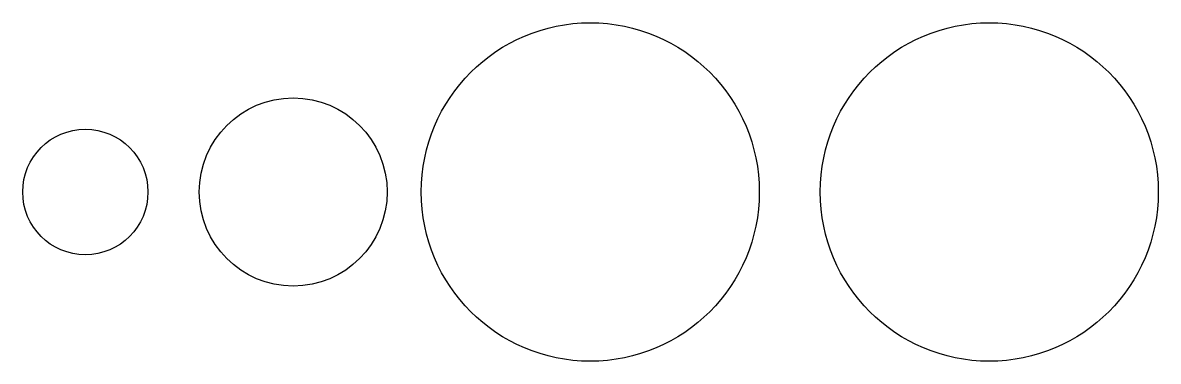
# Model space of a CAD drawing. Extents: x -272 to 272, y -81 to 81.
import ezdxf

# ---------------------------------------------------------------- set-up
doc = ezdxf.new("R2010")
doc.units = 0
doc.layers.add('MODELSKETCH_VISIBLE', color=7, linetype='CONTINUOUS')

msp = doc.modelspace()

# ---------------------------------------------------------------- linework, layer by layer
at = {"layer": 'MODELSKETCH_VISIBLE'}
for centre, radius in [((0, 0), 80.95), ((191.08, 0), 80.95), ((-142.27, 0), 45), ((-241.82, 0), 30)]:
    msp.add_circle(centre, radius, dxfattribs=at)

doc.saveas('drawing.dxf')
